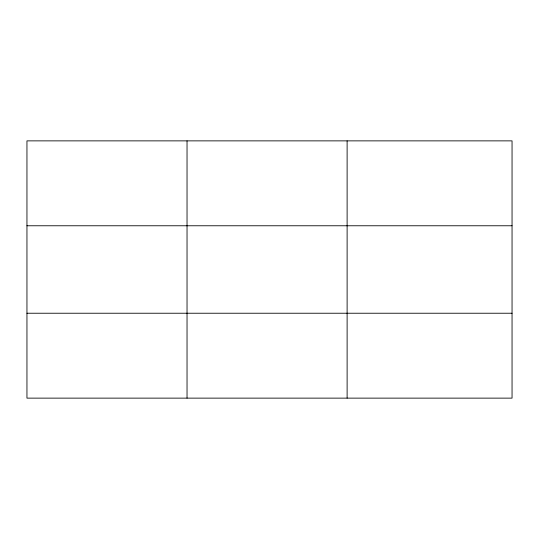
<?xml version="1.0" encoding="UTF-8"?>
<svg xmlns="http://www.w3.org/2000/svg" width="539" height="539" viewBox="0 0 539 539"><rect width="100%" height="100%" fill="white"/><g stroke="black" fill="none" stroke-linecap="round" stroke-linejoin="round"><path stroke-width="0.81" d="M187.033 398.132L187.033 140.868M347.116 398.132L347.116 140.868M512.05 225.767L512.05 140.868L26.95 140.868L26.95 398.132L512.05 398.132L512.05 225.767L26.95 225.767M26.95 313.233L512.05 313.233"/></g></svg>
